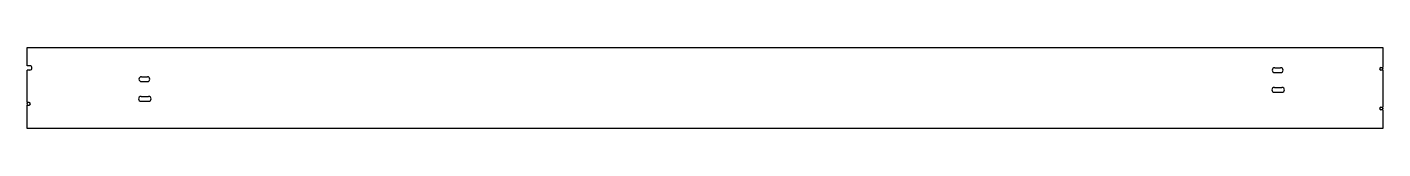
# Model space of a CAD drawing. Extents: x 0 to 2500, y 0 to 149.
import ezdxf

# ---------------------------------------------------------------- set-up
doc = ezdxf.new("R2010")
doc.units = 0
doc.header["$MEASUREMENT"] = 0
doc.layers.get('0').update_dxf_attribs({"linetype": 'CONTINUOUS'})
doc.layers.add('GR1-1', color=3, linetype='CONTINUOUS')

msp = doc.modelspace()

# ---------------------------------------------------------------- linework, layer by layer
for p, q in [((4.9, 115.6), (0, 115.6)), ((4.9, 107.4), (0, 107.4)), ((2300.5, 111.9), (2311.5, 111.9)), ((2300.5, 102.9), (2311.5, 102.9)), ((210.8, 95.4), (221.8, 95.4)), ((210.8, 86.4), (221.8, 86.4)), ((2299.9, 75.6), (2313.9, 75.6)), ((210.1, 59.1), (224.1, 59.1)), ((210.1, 50.1), (224.1, 50.1)), ((2299.9, 66.6), (2313.9, 66.6))]:
    msp.add_line(p, q)
for points in [[(0, 115.6), (0, 149), (2500, 149), (2500, 112.6)], [(0, 47.7), (0, 107.4)], [(2500, 107.6), (2500, 39.3)], [(2500, 34.3), (2500, 0), (0, 0), (0, 42.7)]]:
    msp.add_lwpolyline(points)
for centre, radius, start, end in [((4.9, 111.5), 4.08, 270, 90), ((2300.5, 107.4), 4.5, 90, 270), ((2311.5, 107.4), 4.5, 270, 90), ((210.8, 90.9), 4.5, 90, 270), ((221.8, 90.9), 4.5, 270, 90), ((2299.9, 71.1), 4.5, 90, 270), ((2313.9, 71.1), 4.5, 270, 90), ((210.1, 54.6), 4.5, 90, 270), ((224.1, 54.6), 4.5, 270, 90)]:
    msp.add_arc(centre, radius, start, end)
at = {"layer": 'GR1-1', "color": 3, "linetype": 'Continuous'}
for p, q in [((2496.5, 112.6), (2500, 112.6)), ((2500, 107.6), (2496.5, 107.6)), ((3.5, 47.7), (0, 47.7)), ((0, 42.7), (3.5, 42.7)), ((2496.5, 39.3), (2500, 39.3)), ((2500, 34.3), (2496.5, 34.3))]:
    msp.add_line(p, q, dxfattribs=at)
for centre, start, end in [((2496.5, 110.1), 90, 270), ((3.5, 45.2), 270, 90), ((2496.5, 36.8), 90, 270)]:
    msp.add_arc(centre, 2.5, start, end, dxfattribs=at)
for p in [(2500, 110.1), (0, 45.2), (2500, 36.8)]:
    msp.add_point(p, dxfattribs=at)

doc.saveas('drawing.dxf')
